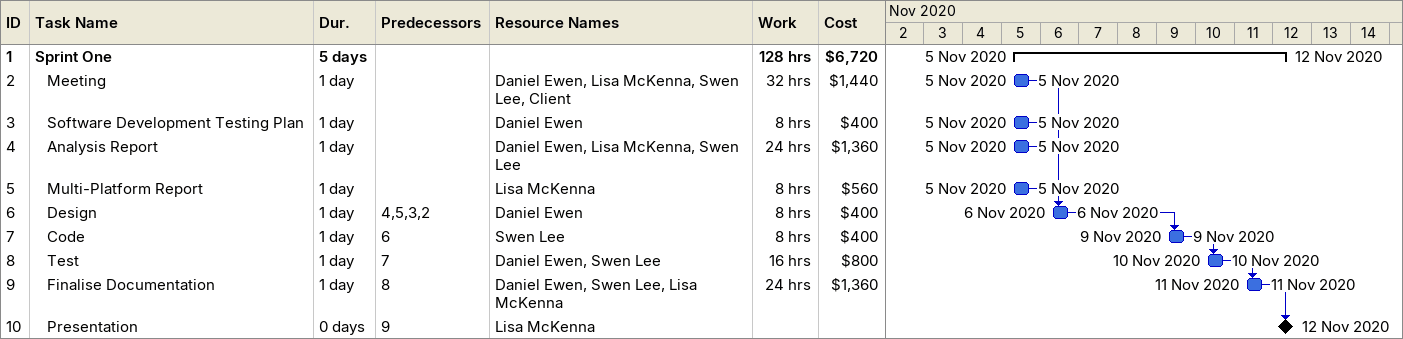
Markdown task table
| ID | Level | Task | Duration | Start | Finish | Predecessors | Resources | Work (h) | Cost ($) |
|---|---|---|---|---|---|---|---|---|---|
| 1 | 1 | **Sprint One** | 5d | 2020-11-05 | 2020-11-12 |  |  | 128 | 6720 |
| 2 | 2 | Meeting | 1d | 2020-11-05 | 2020-11-05 |  | Daniel Ewen, Lisa McKenna, Swen Lee, Client | 32 | 1440 |
| 3 | 2 | Software Development Testing Plan | 1d | 2020-11-05 | 2020-11-05 |  | Daniel Ewen | 8 | 400 |
| 4 | 2 | Analysis Report | 1d | 2020-11-05 | 2020-11-05 |  | Daniel Ewen, Lisa McKenna, Swen Lee | 24 | 1360 |
| 5 | 2 | Multi-Platform Report | 1d | 2020-11-05 | 2020-11-05 |  | Lisa McKenna | 8 | 560 |
| 6 | 2 | Design | 1d | 2020-11-06 | 2020-11-06 | 4, 5, 3, 2 | Daniel Ewen | 8 | 400 |
| 7 | 2 | Code | 1d | 2020-11-09 | 2020-11-09 | 6 | Swen Lee | 8 | 400 |
| 8 | 2 | Test | 1d | 2020-11-10 | 2020-11-10 | 7 | Daniel Ewen, Swen Lee | 16 | 800 |
| 9 | 2 | Finalise Documentation | 1d | 2020-11-11 | 2020-11-11 | 8 | Daniel Ewen, Swen Lee, Lisa McKenna | 24 | 1360 |
| 10 | 2 | Presentation | 0d | 2020-11-12 | 2020-11-12 | 9 | Lisa McKenna |  |  |
